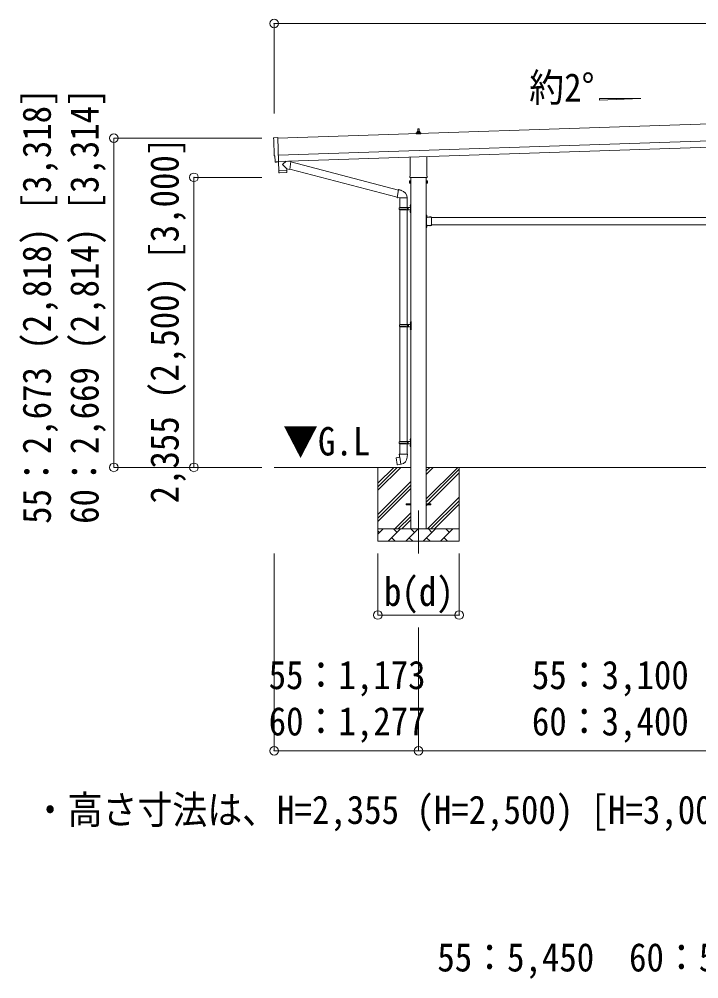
# Model space of a CAD drawing. Units: millimetres at full size, sheet at 1:70; details may follow other scales. Extents: x -19675 to 19675, y -13580 to 13580.
# Drawn here: x -143 to 5373, y -4338 to 3454 of the extents above; entities that cross this region are included whole.
import ezdxf
from ezdxf.enums import TextEntityAlignment as Align

# ---------------------------------------------------------------- set-up
doc = ezdxf.new("R2010")
doc.units = ezdxf.units.MM
doc.header["$LTSCALE"] = 70
doc.header["$PDMODE"] = 32
doc.header["$PDSIZE"] = 70
doc.linetypes.add('CHAIN1', pattern=[8, 5, -1, 1, -1])
doc.linetypes.add('USER3', pattern=[4, 3, -1])
for name, color, linetype, lineweight in [('0-1_Defpoints', 7, 'CHAIN1', 9), ('0-2_TEXT1', 4, 'Continuous', 9), ('0-3_SHAPE', 7, 'Continuous', 9), ('0-7_PARTS2', 7, 'Continuous', 9), ('0-8_TABLE1', 6, 'Continuous', 9), ('0-9_DIM1', 7, 'Continuous', 9), ('0-D', 7, 'Continuous', 9)]:
    doc.layers.add(name, color=color, linetype=linetype, lineweight=lineweight)
doc.styles.add('ＭＳ ゴシック', font='')
doc.styles.get('ＭＳ ゴシック').set_extended_font_data('MS Gothic')

msp = doc.modelspace()

# ---------------------------------------------------------------- linework, layer by layer
at = {"layer": '0-1_Defpoints'}
msp.add_line((3098.11, -535.5), (3098.11, -884.5), dxfattribs=at)
at = {"layer": '0-2_TEXT1'}
for p, q in [((7339.48, 2667.59), (1956.47, 2488.15)), ((1961.13, 2348.23), (7344.14, 2527.66)), ((3079.86, 2523.27), (3079.86, 2530.98)), ((3116.36, 2523.27), (3079.86, 2523.27)), ((3080.25, 2531.77), (3115.98, 2531.77)), ((3080.63, 2531.95), (3087.35, 2533.58)), ((3087.73, 2533.77), (3108.5, 2533.77)), ((3088.11, 2534.55), (3088.11, 2538.77)), ((3089.11, 2538.77), (3107.11, 2538.77)), ((3092.11, 2538.77), (3092.84, 2562.29)), ((3093.84, 2563.27), (3102.39, 2563.27)), ((3103.39, 2562.29), (3104.11, 2538.77)), ((3108.11, 2534.55), (3108.11, 2538.77)), ((3115.6, 2531.95), (3108.88, 2533.58)), ((3116.36, 2523.27), (3116.36, 2530.98)), ((1962.8, 2298.26), (7345.81, 2477.69)), ((3166.41, 2338.38), (3166.41, 2179.28)), ((1943.3, 2293.84), (1936.38, 2293.97)), ((3029.81, 2179.28), (3029.81, 2333.82)), ((3024.11, 2141), (3024.87, 2142.32)), ((3024.11, 2141), (3024.11, 2124)), ((3024.11, 2124), (3024.87, 2122.69)), ((3031.11, 2142.32), (3024.87, 2142.32)), ((3031.11, 2137.41), (3024.87, 2137.41)), ((3031.11, 2127.6), (3024.87, 2127.6)), ((3031.11, 2122.69), (3024.87, 2122.69)), ((3028.11, 2170.5), (3028.11, 2176)), ((3166.05, 2167), (3030.18, 2167)), ((3031.11, 2122.69), (3031.11, 2142.32)), ((3031.11, 2141.7), (3033.61, 2141.7)), ((3033.61, 2123.3), (3031.11, 2123.3)), ((3035.61, 2122), (3033.61, 2122)), ((3035.61, 2167), (3035.61, -685.5)), ((3160.61, 2167), (3160.61, -685.5)), ((3160.61, 2122), (3162.61, 2122)), ((3165.11, 2141.7), (3162.61, 2141.7)), ((3162.61, 2123.3), (3165.11, 2123.3)), ((3165.11, 2122.69), (3165.11, 2142.32)), ((3165.11, 2142.32), (3171.36, 2142.32)), ((3165.11, 2137.41), (3171.36, 2137.41)), ((3165.11, 2127.6), (3171.36, 2127.6)), ((3165.11, 2122.69), (3171.36, 2122.69)), ((3168.11, 2176), (3168.11, 2170.5)), ((3172.11, 2141), (3171.36, 2142.32)), ((3172.11, 2124), (3171.36, 2122.69)), ((3172.11, 2141), (3172.11, 2124)), ((3162.61, 1865.5), (3160.61, 1865.5)), ((3160.61, 1858.5), (3162.61, 1858.5)), ((3160.61, 1852.5), (3162.61, 1852.5)), ((3166.61, 1842.5), (3161.11, 1842.5)), ((3161.11, 1842.5), (3161.11, 1782.5)), ((3162.61, 1865.5), (3162.61, 1845.5)), ((3163.12, 1861.4), (3162.61, 1861.4)), ((3202.61, 1845.5), (3162.61, 1845.5)), ((3162.61, 1841.5), (3162.61, 1783.5)), ((3199.51, 1846.01), (3199.51, 1845.5)), ((3202.61, 1845.5), (3202.61, 1779.5)), ((3202.61, 1842.5), (6093.61, 1842.5)), ((3160.61, 1772.5), (3162.61, 1772.5)), ((3160.61, 1766.5), (3162.61, 1766.5)), ((3162.61, 1759.5), (3160.61, 1759.5)), ((3166.61, 1782.5), (3161.11, 1782.5)), ((3162.61, 1781.5), (3166.61, 1781.5)), ((3162.61, 1779.5), (3162.61, 1759.5)), ((3202.61, 1779.5), (3162.61, 1779.5)), ((3163.12, 1775.4), (3162.61, 1775.4)), ((3199.51, 1779), (3199.51, 1779.5)), ((3202.61, 1782.5), (6093.61, 1782.5)), ((2998.11, -481), (3035.61, -481)), ((2998.11, -490), (2998.11, -481)), ((2998.11, -490), (3035.61, -490)), ((3160.61, -481), (3198.11, -481)), ((3160.61, -490), (3198.11, -490)), ((3198.11, -490), (3198.11, -481))]:
    msp.add_line(p, q, dxfattribs=at)
for points in [[(1924.8, 2490.53), (1956.3, 2493.24), (1962.89, 2295.49)], [(1933.44, 2296.86), (1931.87, 2343.87), (1931.27, 2343.85)], [(1944.04, 2294.14), (1944.68, 2294.79), (1962.93, 2294.49)], [(3033.61, 2122), (3033.61, 2143), (3035.61, 2143)], [(3162.61, 2122), (3162.61, 2143), (3160.61, 2143)], [(3163.12, 1861.4), (3163.12, 1849.6), (3162.61, 1849.6)], [(3162.61, 1841.5), (3166.61, 1841.5), (3166.61, 1843.5), (3162.61, 1843.5)], [(3199.51, 1846.01), (3187.71, 1846.01), (3187.71, 1845.5)], [(3162.61, 1783.5), (3166.61, 1783.5), (3166.61, 1781.5)], [(3163.12, 1775.4), (3163.12, 1763.6), (3162.61, 1763.6)], [(3199.51, 1779), (3187.71, 1779), (3187.71, 1779.5)]]:
    msp.add_lwpolyline(points, dxfattribs=at)
at = {"layer": '0-2_TEXT1', "linetype": 'USER3'}
for points in [[(3165.23, 1858), (3162.45, 1856.65), (3161.84, 1855.5)], [(3165.23, 1853), (3162.45, 1854.36), (3161.84, 1855.5)], [(3191.11, 1848.12), (3192.47, 1845.34), (3193.61, 1844.73)], [(3196.11, 1848.12), (3194.76, 1845.34), (3193.61, 1844.73)], [(3165.23, 1772), (3162.45, 1770.65), (3161.84, 1769.5)], [(3165.23, 1767), (3162.45, 1768.36), (3161.84, 1769.5)], [(3191.11, 1776.89), (3192.47, 1779.67), (3193.61, 1780.28)], [(3196.11, 1776.89), (3194.76, 1779.67), (3193.61, 1780.28)]]:
    msp.add_lwpolyline(points, dxfattribs=at)
at = {"layer": '0-2_TEXT1'}
for centre, radius, start, end in [((3080.86, 2530.98), 1, 103.62699, 180), ((3087.11, 2534.55), 1, 283.62699, 0), ((3092.2, 2538.13), 4.13, 90, 171.17633), ((3089.11, 2537.77), 1, 90, 180), ((3093.84, 2562.27), 1, 90, 178.60509), ((3101.45, 2538.77), 4.83, 133.60282, 180), ((3094.78, 2538.77), 4.83, 0, 46.39718), ((3102.39, 2562.27), 1, 1.39491, 90), ((3104.03, 2538.13), 4.13, 8.82367, 90), ((3107.11, 2537.77), 1, 0, 90), ((3109.11, 2534.55), 1, 180, 256.37301), ((3115.36, 2530.98), 1, 0, 76.37301), ((3028.46, 2139.87), 4.34, 145.61575, 214.38425), ((3040.36, 2132.5), 16.24, 162.41205, 197.58795), ((3028.46, 2125.14), 4.34, 145.61575, 214.38425), ((3032.11, 2176), 4, 125.09963, 180), ((3032.11, 2170.5), 4, 180, 194.47751), ((3032.11, 2170.5), 4, 194.47751, 241.04498), ((3164.11, 2170.5), 4, 298.95502, 345.52249), ((3164.11, 2176), 4, 0, 54.90037), ((3164.11, 2170.5), 4, 345.52249, 0), ((3155.87, 2132.5), 16.24, 342.41205, 17.58795), ((3167.77, 2139.87), 4.34, 325.61575, 34.38425), ((3167.77, 2125.14), 4.34, 325.61575, 34.38425), ((3162.61, 1845.5), 2, 180, 270), ((3157.38, 1855.5), 8.23, 314.2189, 45.7811), ((3193.61, 1840.27), 8.23, 44.2189, 135.7811), ((3162.61, 1779.5), 2, 90, 180), ((3157.38, 1769.5), 8.23, 314.2189, 45.7811), ((3193.61, 1784.74), 8.23, 224.2189, 315.7811)]:
    msp.add_arc(centre, radius, start, end, dxfattribs=at)
for centre, major_axis, ratio, start_param, end_param in [((1925.06, 2487.54), (-3, -0.1), 0.99863, 4.7647489, 6.2979817), ((-2835.81, 2258.38), (4760.73, 158.69), 0.99863, 6.2686928, 6.2979817), ((1931.13, 2348.24), (-4.4, -0.15), 0.99863, 6.2686928, 7.8539816), ((1936.44, 2296.97), (-2.11, -2.14), 0.9974, 5.5252311, 7.0411395), ((1943.33, 2294.84), (-0.704, -0.714), 0.9974, 0.7579542, 1.5707963)]:
    msp.add_ellipse(centre, major_axis=major_axis, ratio=ratio, start_param=start_param, end_param=end_param, dxfattribs=at)
at = {"layer": '0-3_SHAPE'}
for p, q in [((3035.61, -185.5), (1925.47, -185.5)), ((2768.11, -185.5), (2768.11, -785.5)), ((2768.11, -370.55), (2953.17, -185.5)), ((2768.11, -342.26), (2924.88, -185.5)), ((2768.11, -313.98), (2896.6, -185.5)), ((6135.61, -185.5), (3160.61, -185.5)), ((3160.61, -440.59), (3415.71, -185.5)), ((3160.61, -242.6), (3217.72, -185.5)), ((3160.61, -214.32), (3189.44, -185.5)), ((3160.61, -468.88), (3428.11, -201.38)), ((3160.61, -497.16), (3428.11, -229.66)), ((3428.11, -185.5), (3428.11, -785.5)), ((2768.11, -568.54), (3035.61, -301.04)), ((2768.11, -596.82), (3035.61, -329.32)), ((2768.11, -625.1), (3035.61, -357.6)), ((3170.27, -685.5), (3428.11, -427.65)), ((3198.56, -685.5), (3428.11, -455.94)), ((3226.84, -685.5), (3428.11, -484.22)), ((2905.71, -685.5), (3035.61, -555.59)), ((2934, -685.5), (3035.61, -583.88)), ((2962.28, -685.5), (3035.61, -612.16)), ((2768.11, -685.5), (3428.11, -685.5)), ((2768.11, -728.39), (2811.01, -685.5)), ((2782.45, -714.05), (2768.11, -699.71)), ((2852.43, -785.5), (2952.43, -685.5)), ((2923.88, -714.05), (2895.32, -685.5)), ((2993.85, -785.5), (3093.85, -685.5)), ((3065.3, -714.05), (3036.74, -685.5)), ((3135.27, -785.5), (3235.27, -685.5)), ((3206.72, -714.05), (3178.17, -685.5)), ((3276.69, -785.5), (3376.69, -685.5)), ((3348.14, -714.05), (3319.59, -685.5)), ((3424.83, -685.5), (3428.11, -682.21)), ((2880.98, -756.94), (2909.54, -785.5)), ((3022.4, -756.94), (3050.96, -785.5)), ((3163.83, -756.94), (3192.38, -785.5)), ((3305.25, -756.94), (3333.8, -785.5)), ((3428.11, -785.5), (2768.11, -785.5))]:
    msp.add_line(p, q, dxfattribs=at)
at = {"layer": '0-7_PARTS2', "color": 4}
for p, q in [((4567.48, 2809.69), (4903.48, 2809.69)), ((4567.48, 2797.27), (4567.48, 2809.69)), ((4903.48, 2809.69), (4567.48, 2797.27))]:
    msp.add_line(p, q, dxfattribs=at)
at = {"layer": '0-8_TABLE1'}
for p, q in [((1925.47, 3418.62), (1925.47, 2687.23)), ((1925.47, 3418.62), (7375.14, 3418.62)), ((625.47, 2487.12), (1825.47, 2487.12)), ((625.47, 2487.12), (625.47, -185.5)), ((1275.47, 2169.5), (1825.47, 2169.5)), ((1275.47, 2169.5), (1275.47, -185.5)), ((625.47, -185.5), (1825.47, -185.5)), ((1925.47, -2486.5), (1925.47, -884.5)), ((2768.11, -1384.5), (2768.11, -884.5)), ((3428.11, -1384.5), (3428.11, -884.5)), ((2768.11, -1384.5), (3428.11, -1384.5)), ((3098.11, -2486.5), (3098.11, -1486.5)), ((3098.11, -2486.5), (1925.47, -2486.5))]:
    msp.add_line(p, q, dxfattribs=at)
msp.add_lwpolyline([(3098.11, -2486.5), (6198.11, -2486.5), (7375.14, -2486.5)], dxfattribs=at)
for p in [(1925.47, 3418.62), (625.47, 2487.12), (1275.47, 2169.5), (625.47, -185.5), (1275.47, -185.5), (2768.11, -1384.5), (3428.11, -1384.5), (1925.47, -2486.5), (3098.11, -2486.5)]:
    msp.add_point(p, dxfattribs=at)
at = {"layer": '0-9_DIM1'}
for p, q in [((1962.89, 2295.49), (1962.93, 2294.49)), ((2028.46, 2237.43), (1996.97, 2269.94)), ((2024.22, 2300.3), (1997, 2277.27)), ((2061.91, 2297.01), (2035.99, 2300.7)), ((2061.91, 2297.01), (2052.94, 2233.95)), ((2062.14, 2295.11), (2934.24, 2066.26)), ((1964.93, 2222.29), (1965.59, 2209.25)), ((2026.2, 2208.32), (1968.69, 2206.4)), ((1969.4, 2223.44), (1969.45, 2222.44)), ((2024.37, 2225.27), (2024.38, 2224.27)), ((2028.46, 2237.43), (2052.94, 2233.95)), ((2028.46, 2237.43), (2028.86, 2225.42)), ((2052.71, 2235.85), (2923.82, 2007.16)), ((2934.57, 2068.07), (2923.5, 2005.34)), ((2934.57, 2068.07), (2935.71, 2070.05)), ((2934.57, 2068.07), (2954.2, 2064.26)), ((2935.71, 2070.05), (2939.27, 2069.43)), ((2939.27, 2069.43), (2939.69, 2067.08)), ((2954.2, 2064.26), (2955.89, 2062.63)), ((2955.89, 2062.63), (2958, 2062.18)), ((2923.5, 2005.34), (2923.9, 2003.09)), ((2923.5, 2005.34), (2943.26, 2002.21)), ((2923.9, 2003.09), (2927.46, 2002.46)), ((2927.46, 2002.46), (2928.66, 2004.52)), ((2943.26, 2002.21), (2945.46, 2003.19)), ((3005.76, 2002.8), (2944.58, 2002.8)), ((2945.61, 2002.8), (2945.61, 1923.5)), ((3005.61, 2002.8), (3005.61, 1923.5)), ((2942.61, 1921.5), (2992.95, 1921.5)), ((2942.61, 1907.5), (2992.95, 1907.5)), ((2943.61, 1923.5), (3029.61, 1923.5)), ((2943.61, 1923.5), (2943.61, 1921.5)), ((2943.61, 1905.5), (2943.61, 1907.5)), ((2943.61, 1905.5), (3029.61, 1905.5)), ((2945.61, 1905.5), (2945.61, 973.5)), ((3002.61, 1923.5), (3002.61, 1919)), ((3002.61, 1919), (3004.61, 1919)), ((3002.61, 1905.5), (3002.61, 1910)), ((3002.61, 1910), (3004.61, 1910)), ((3004.61, 1919), (3004.61, 1910)), ((3005.61, 1905.5), (3005.61, 973.5)), ((3010.61, 1923.5), (3010.61, 1905.5)), ((3010.61, 1919), (3013.61, 1919)), ((3010.61, 1910), (3013.61, 1910)), ((3013.61, 1919), (3013.61, 1910)), ((3029.31, 1940.65), (3031.36, 1939.65)), ((3029.31, 1892.65), (3031.36, 1891.65)), ((3030.58, 1942.65), (3031.21, 1942.65)), ((3030.58, 1942.65), (3030.58, 1934.35)), ((3030.58, 1934.35), (3031.21, 1934.35)), ((3030.58, 1894.65), (3031.21, 1894.65)), ((3030.58, 1894.65), (3030.58, 1886.35)), ((3030.58, 1886.35), (3031.21, 1886.35)), ((3031.21, 1942.65), (3031.61, 1942.25)), ((3031.21, 1894.65), (3031.21, 1886.35)), ((3031.21, 1894.65), (3031.61, 1894.25)), ((3031.21, 1886.35), (3031.61, 1886.75)), ((3031.36, 1939.65), (3031.97, 1938.5)), ((3031.36, 1891.65), (3031.97, 1890.5)), ((3031.61, 1946.5), (3034.61, 1948)), ((3031.61, 1946.5), (3031.61, 1882.5)), ((3031.61, 1882.5), (3034.61, 1881)), ((3034.61, 1948), (3034.61, 1881)), ((3034.61, 1948), (3035.61, 1948)), ((3034.61, 1881), (3035.61, 1881)), ((3035.61, 1948), (3035.61, 1881)), ((2945.11, 971.5), (2995.45, 971.5)), ((2945.11, 957.5), (2995.45, 957.5)), ((2945.61, 955.51), (2945.61, 23.5)), ((2946.11, 973.5), (3032.11, 973.5)), ((2946.11, 973.5), (2946.11, 971.5)), ((2946.11, 955.5), (2946.11, 957.5)), ((2946.11, 955.5), (3032.11, 955.5)), ((3005.11, 973.5), (3005.11, 969)), ((3005.11, 969), (3007.11, 969)), ((3005.11, 955.5), (3005.11, 960)), ((3005.11, 960), (3007.11, 960)), ((3005.61, 955.51), (3005.61, 23.5)), ((3007.11, 969), (3007.11, 960)), ((3013.11, 973.5), (3013.11, 955.5)), ((3013.11, 969), (3016.11, 969)), ((3013.11, 960), (3016.11, 960)), ((3016.11, 969), (3016.11, 960)), ((3031.81, 990.65), (3033.86, 989.65)), ((3031.81, 942.65), (3033.86, 941.65)), ((3033.08, 992.65), (3033.71, 992.65)), ((3033.08, 992.65), (3033.08, 984.35)), ((3033.08, 984.35), (3033.71, 984.35)), ((3033.08, 944.65), (3033.71, 944.65)), ((3033.08, 944.65), (3033.08, 936.35)), ((3033.08, 936.35), (3033.71, 936.35)), ((3033.71, 992.65), (3034.11, 992.25)), ((3033.71, 944.65), (3033.71, 936.35)), ((3033.71, 944.65), (3034.11, 944.25)), ((3033.71, 936.35), (3034.11, 936.75)), ((3033.86, 989.65), (3034.47, 988.5)), ((3033.86, 941.65), (3034.47, 940.5)), ((3034.11, 996.5), (3037.11, 998)), ((3034.11, 996.5), (3034.11, 932.5)), ((3037.11, 998), (3037.11, 931)), ((3037.11, 998), (3038.11, 998)), ((3038.11, 998), (3038.11, 931)), ((3034.11, 932.5), (3037.11, 931)), ((3037.11, 931), (3038.11, 931)), ((2942.61, 21.5), (2992.95, 21.5)), ((2942.61, 7.5), (2992.95, 7.5)), ((2943.61, 23.5), (3029.61, 23.5)), ((2943.61, 23.5), (2943.61, 21.5)), ((2943.61, 5.5), (2943.61, 7.5)), ((2943.61, 5.5), (3029.61, 5.5)), ((2945.61, 5.5), (2945.61, -79.42)), ((3002.61, 23.5), (3002.61, 19)), ((3002.61, 19), (3004.61, 19)), ((3002.61, 5.5), (3002.61, 10)), ((3002.61, 10), (3004.61, 10)), ((3004.61, 19), (3004.61, 10)), ((3005.61, 5.5), (3005.61, -79.42)), ((3010.61, 23.5), (3010.61, 5.5)), ((3010.61, 19), (3013.61, 19)), ((3010.61, 10), (3013.61, 10)), ((3013.61, 19), (3013.61, 10)), ((3029.31, 40.65), (3031.36, 39.65)), ((3030.58, 42.65), (3031.21, 42.65)), ((3030.58, 42.65), (3030.58, 34.35)), ((3030.58, 34.35), (3031.21, 34.35)), ((3031.21, 42.65), (3031.61, 42.25)), ((3031.36, 39.65), (3031.97, 38.5)), ((3031.61, 46.5), (3034.61, 48)), ((3031.61, 46.5), (3031.61, -17.5)), ((3034.61, 48), (3034.61, -19)), ((3034.61, 48), (3035.61, 48)), ((3035.61, 48), (3035.61, -19)), ((3029.31, -7.35), (3031.36, -8.35)), ((3030.58, -5.35), (3031.21, -5.35)), ((3030.58, -5.35), (3030.58, -13.65)), ((3030.58, -13.65), (3031.21, -13.65)), ((3031.21, -5.35), (3031.21, -13.65)), ((3031.21, -5.35), (3031.61, -5.75)), ((3031.21, -13.65), (3031.61, -13.25)), ((3031.36, -8.35), (3031.97, -9.5)), ((3031.61, -17.5), (3034.61, -19)), ((3034.61, -19), (3035.61, -19)), ((2917.16, -107.87), (2916.35, -109.04)), ((2916.35, -109.04), (2925.97, -163.6)), ((2945.02, -102.62), (2917.16, -107.87)), ((2929.9, -105.27), (2929.69, -105.51)), ((2943.76, -79.42), (2941.61, -80.2)), ((2941.61, -80.2), (2941.61, -83.82)), ((2941.61, -83.82), (2943.86, -84.64)), ((3007.46, -79.42), (2943.76, -79.42)), ((2943.76, -79.42), (2944.11, -99.42)), ((2944.11, -99.42), (2945.46, -101.42)), ((2955.38, -159.92), (2945.24, -102.45)), ((2945.27, -101.62), (2945.27, -102.33)), ((2945.46, -101.42), (2945.43, -101.43)), ((3005.8, -101.36), (3005.73, -103.53)), ((3007.12, -99.42), (3005.8, -101.36)), ((3007.46, -79.42), (3007.12, -99.42)), ((3009.61, -83.82), (3007.37, -84.64)), ((3007.46, -79.42), (3009.61, -80.2)), ((3009.61, -80.2), (3009.61, -83.82)), ((2939.99, -162.51), (2939.71, -162.36)), ((2955.68, -160.68), (2955.44, -160.02))]:
    msp.add_line(p, q, dxfattribs=at)
for points in [[(1962.52, 2294.5), (1964.9, 2223.29), (2028.86, 2225.42)], [(2029.1, 2211.37), (2028.9, 2224.42), (1964.93, 2222.29)], [(3029.31, 1936.36), (3031.36, 1937.35), (3031.97, 1938.5)], [(3029.31, 1888.36), (3031.36, 1889.35), (3031.97, 1890.5)], [(3031.21, 1942.65), (3031.21, 1934.35), (3031.61, 1934.75)], [(3031.81, 986.36), (3033.86, 987.35), (3034.47, 988.5)], [(3031.81, 938.36), (3033.86, 939.35), (3034.47, 940.5)], [(3033.71, 992.65), (3033.71, 984.35), (3034.11, 984.75)], [(3029.31, 36.36), (3031.36, 37.35), (3031.97, 38.5)], [(3031.21, 42.65), (3031.21, 34.35), (3031.61, 34.75)], [(3029.31, -11.64), (3031.36, -10.65), (3031.97, -9.5)], [(2932.14, -105.05), (2931.86, -104.9), (2929.9, -105.27)], [(2955.11, -159.83), (2927.13, -164.43), (2925.97, -163.6)], [(2942.18, -161.95), (2941.96, -162.19), (2939.99, -162.51)]]:
    msp.add_lwpolyline(points, dxfattribs=at)
for centre, radius, start, end in [((2000.38, 2273.59), 5, 132.56466, 226.88314), ((1968.59, 2209.4), 3, 182.90915, 271.95747), ((2026.1, 2211.32), 3, 271.90915, 0.90915), ((2945.46, 2003.19), 60.3, 359.62495, 78), ((2991.36, 1914.5), 49.25, 171.82876, 180.00002), ((2991.36, 1914.5), 49.25, 180.00002, 188.17127), ((2992.95, 1923.5), 2, 270, 359.99998), ((2992.95, 1905.5), 2, 0.00005, 90.00004), ((3034.91, 1938.5), 6, 136.21765, 223.78235), ((3034.91, 1890.5), 6, 136.21765, 223.78235), ((3029.61, 1925.5), 2, 270, 359.99998), ((3029.61, 1903.5), 2, 0.00005, 90.00004), ((2993.86, 964.5), 49.25, 171.82876, 180.00002), ((2993.86, 964.5), 49.25, 180.00002, 188.17127), ((2995.45, 973.5), 2, 270, 359.99998), ((2995.45, 955.5), 2, 0.00005, 90.00004), ((3037.41, 988.5), 6, 136.21765, 223.78235), ((3037.41, 940.5), 6, 136.21765, 223.78235), ((3032.11, 975.5), 2, 270, 359.99998), ((3032.11, 953.5), 2, 0.00005, 90.00004), ((2991.36, 14.5), 49.25, 171.82876, 180.00002), ((2991.36, 14.5), 49.25, 180.00002, 188.17127), ((2992.95, 23.5), 2, 270, 359.99998), ((2992.95, 5.5), 2, 0.00005, 90.00004), ((3034.91, 38.5), 6, 136.21765, 223.78235), ((3029.61, 25.5), 2, 270, 359.99998), ((3029.61, 3.5), 2, 0.00005, 90.00004), ((3034.91, -9.5), 6, 136.21765, 223.78235), ((2944.97, -102.33), 0.3, 280.66842, 0), ((2945.47, -101.62), 0.2, 100, 180), ((2945.46, -101.42), 60.3, 279.96938, 358), ((2955.16, -160.12), 0.3, 20, 99.33158), ((2955.87, -160.61), 0.2, 200, 279.96938)]:
    msp.add_arc(centre, radius, start, end, dxfattribs=at)

# ---------------------------------------------------------------- texts
at = {"layer": '0-7_PARTS2', "style": 'ＭＳ ゴシック', "width": 0.9}
for s, p in [('約2°', (3996.4, 2714.64)), ('▼G.L', (1998.73, -158.28))]:
    msp.add_text(s, height=230.9, dxfattribs=at).set_placement(p, align=Align.BOTTOM_LEFT)
at = {"layer": '0-8_TABLE1', "color": 7, "style": 'ＭＳ ゴシック', "width": 0.9}
for s, p in [('55：2,673 (2,818) [3,318]', (183.4, -644.19)), ('60：2,669 (2,814) [3,314]', (570.47, -644.19)), ('2,355 (2,500) [3,000]', (1220.47, -478))]:
    msp.add_text(s, height=230.9, rotation=90, dxfattribs=at).set_placement(p, align=Align.BOTTOM_LEFT)
for s, p in [('b(d)', (2818.11, -1379.5)), ('55：1,173', (1881.79, -2055.46)), ('55：3,100', (4018.11, -2055.46)), ('60：1,277', (1881.79, -2431.5)), ('60：3,400', (4018.11, -2431.5)), ('55：5,450\u300060：5,960', (3250.31, -4348.01))]:
    msp.add_text(s, height=230.9, dxfattribs=at).set_placement(p, align=Align.BOTTOM_LEFT)
at = {"layer": '0-D', "style": 'ＭＳ ゴシック', "width": 0.9}
msp.add_text('・高さ寸法は、H=2,355 (H=2,500) [H=3,000]を示す。', height=230.9, dxfattribs=at).set_placement((-33.88, -3150.43), align=Align.BOTTOM_LEFT)

doc.saveas('drawing.dxf')
